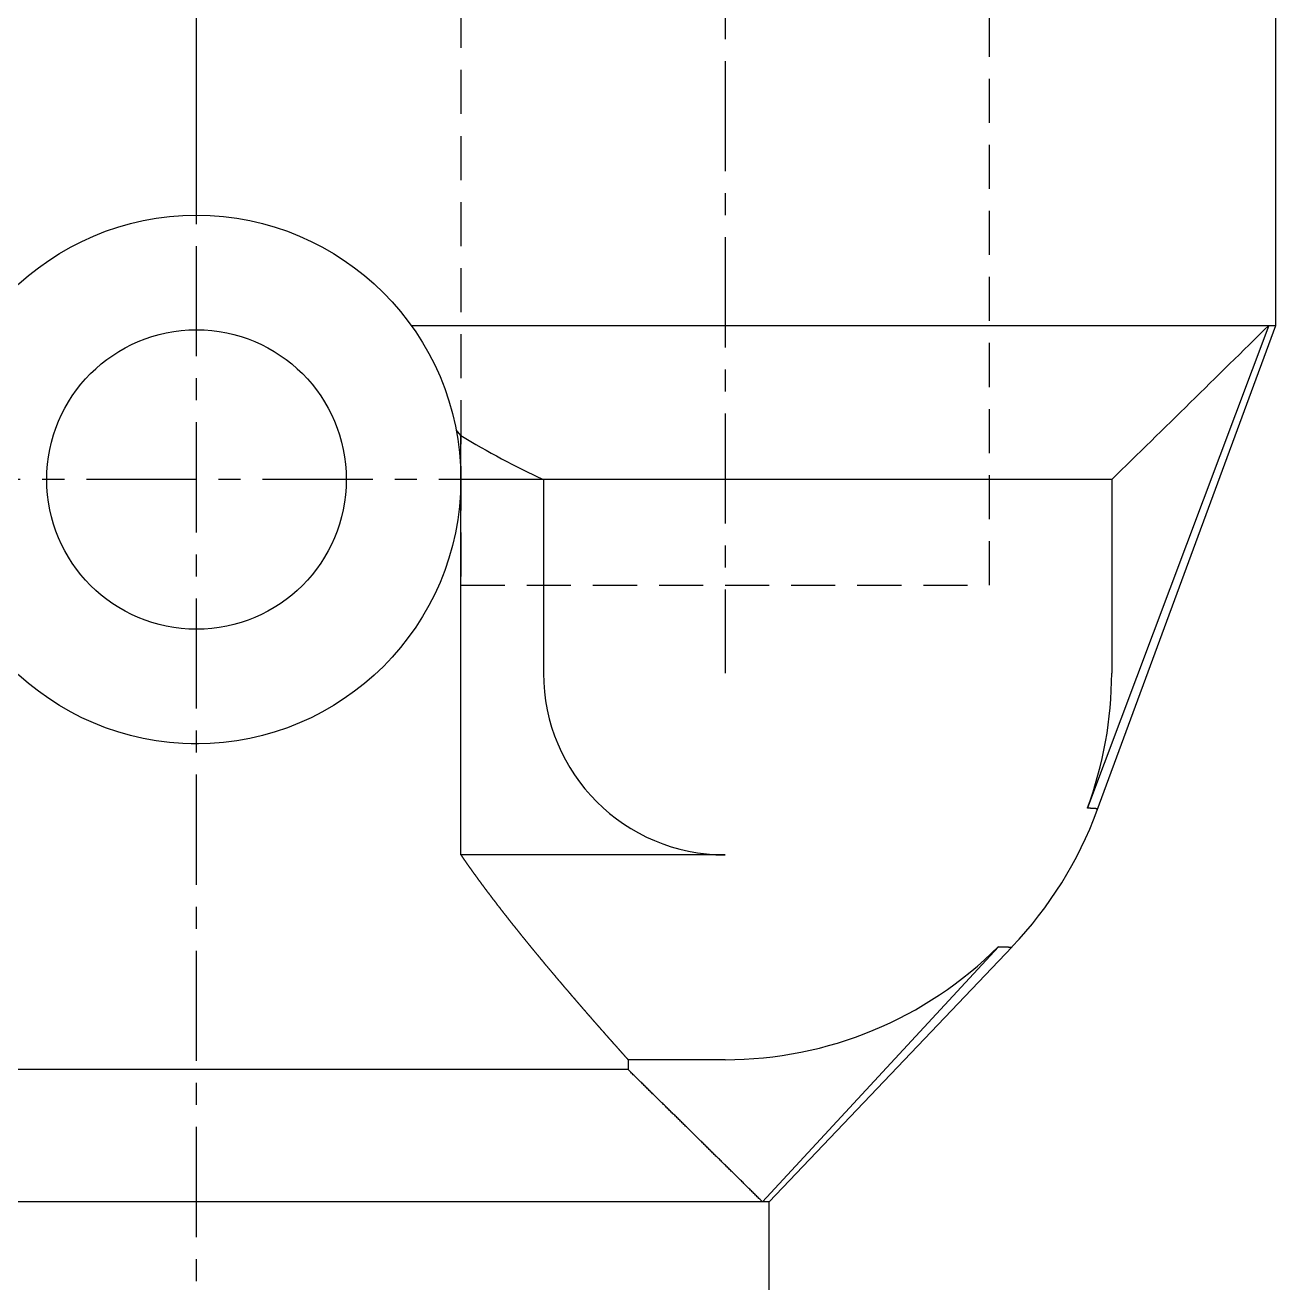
# Model space of a CAD drawing. Extents: x 15.3 to 102.8, y -16.9 to 75.1.
# Drawn here: x 34.74 to 48.94, y 23.75 to 38.03 of the extents above; entities that cross this region are included whole.
import ezdxf

# ---------------------------------------------------------------- set-up
doc = ezdxf.new("R2010")
doc.units = 0
doc.linetypes.add('CENTER', pattern=[2, 1.25, -0.25, 0.25, -0.25])
doc.linetypes.add('DASHED', pattern=[0.75, 0.5, -0.25])
doc.layers.get('0').update_dxf_attribs({"linetype": 'CONTINUOUS'})
doc.layers.add('CENTER', color=1, linetype='CENTER')

msp = doc.modelspace()

# ---------------------------------------------------------------- linework, layer by layer
at = {"color": 3, "linetype": 'DASHED'}
for p, q in [((39.685, 48.774), (39.685, 31.674)), ((45.685, 31.674), (45.685, 48.774)), ((39.685, 32.874), (39.685, 32.826)), ((39.685, 31.674), (45.685, 31.674))]:
    msp.add_line(p, q, dxfattribs=at)
at = {"color": 7, "linetype": 'CONTINUOUS'}
for p, q in [((36.685, 35.874), (36.685, 43.874)), ((48.935, 34.624), (48.935, 40.874)), ((39.122, 34.624), (48.935, 34.624)), ((48.855, 34.624), (46.797, 29.145)), ((46.908, 29.119), (48.935, 34.624)), ((39.685, 33.374), (39.632, 33.438)), ((39.685, 28.612), (39.685, 33.374)), ((47.073, 32.874), (40.624, 32.874)), ((40.624, 32.874), (40.624, 30.674)), ((47.073, 32.874), (47.073, 30.674)), ((42.685, 28.612), (39.685, 28.612)), ((45.787, 27.57), (43.108, 24.674)), ((43.185, 24.674), (45.944, 27.57)), ((41.584, 26.286), (41.584, 26.174)), ((42.685, 26.286), (41.584, 26.286)), ((41.584, 26.174), (31.786, 26.174)), ((43.185, 24.674), (30.185, 24.674)), ((43.185, 22.274), (43.185, 24.674))]:
    msp.add_line(p, q, dxfattribs=at)
at = {"color": 3}
msp.add_polyline3d([(36.708, 29.874, 0), (36.708, 29.874, 0), (36.707, 29.874, 0), (36.707, 29.874, 0), (36.706, 29.874, 0), (36.706, 29.874, 0), (36.705, 29.874, 0), (36.705, 29.874, 0), (36.704, 29.874, 0), (36.703, 29.874, 0), (36.703, 29.874, 0), (36.703, 29.874, 0), (36.702, 29.874, 0), (36.701, 29.874, 0), (36.701, 29.874, 0), (36.7, 29.874, 0), (36.7, 29.874, 0), (36.699, 29.874, 0), (36.699, 29.874, 0), (36.698, 29.874, 0), (36.698, 29.874, 0), (36.697, 29.874, 0), (36.697, 29.874, 0), (36.696, 29.874, 0), (36.696, 29.874, 0), (36.695, 29.874, 0), (36.694, 29.874, 0), (36.694, 29.874, 0), (36.693, 29.874, 0), (36.693, 29.874, 0), (36.692, 29.874, 0), (36.692, 29.874, 0), (36.691, 29.874, 0), (36.691, 29.874, 0), (36.69, 29.874, 0), (36.69, 29.874, 0), (36.689, 29.874, 0), (36.689, 29.874, 0), (36.688, 29.874, 0), (36.688, 29.874, 0), (36.687, 29.874, 0), (36.687, 29.874, 0), (36.686, 29.874, 0), (36.685, 29.874, 0), (36.685, 29.874, 0), (36.684, 29.874, 0), (36.684, 29.874, 0), (36.683, 29.874, 0), (36.683, 29.874, 0), (36.682, 29.874, 0), (36.682, 29.874, 0), (36.681, 29.874, 0), (36.681, 29.874, 0), (36.68, 29.874, 0), (36.68, 29.874, 0), (36.679, 29.874, 0), (36.679, 29.874, 0), (36.678, 29.874, 0), (36.678, 29.874, 0), (36.677, 29.874, 0), (36.676, 29.874, 0), (36.676, 29.874, 0), (36.675, 29.874, 0), (36.675, 29.874, 0), (36.674, 29.874, 0), (36.674, 29.874, 0), (36.673, 29.874, 0), (36.673, 29.874, 0), (36.672, 29.874, 0), (36.672, 29.874, 0), (36.671, 29.874, 0), (36.671, 29.874, 0), (36.67, 29.874, 0), (36.669, 29.874, 0), (36.669, 29.874, 0), (36.669, 29.874, 0), (36.668, 29.874, 0), (36.667, 29.874, 0), (36.667, 29.874, 0), (36.666, 29.874, 0), (36.666, 29.874, 0), (36.665, 29.874, 0), (36.665, 29.874, 0), (36.664, 29.874, 0), (36.664, 29.874, 0), (36.663, 29.874, 0), (36.663, 29.874, 0), (36.662, 29.874, 0), (36.662, 29.874, 0), (36.661, 29.874, 0), (36.66, 29.874, 0), (36.66, 29.874, 0), (36.659, 29.874, 0), (36.659, 29.874, 0), (36.658, 29.874, 0), (36.658, 29.874, 0), (36.657, 29.874, 0), (36.657, 29.874, 0), (36.656, 29.874, 0), (36.656, 29.874, 0), (36.655, 29.874, 0), (36.655, 29.874, 0), (36.654, 29.874, 0), (36.654, 29.874, 0), (36.653, 29.874, 0), (36.653, 29.874, 0), (36.652, 29.874, 0), (36.651, 29.874, 0), (36.651, 29.874, 0), (36.65, 29.874, 0), (36.65, 29.874, 0), (36.649, 29.874, 0), (36.649, 29.874, 0), (36.648, 29.874, 0), (36.648, 29.874, 0), (36.647, 29.874, 0), (36.647, 29.874, 0), (36.646, 29.874, 0), (36.646, 29.874, 0), (36.645, 29.874, 0), (36.645, 29.874, 0), (36.644, 29.874, 0), (36.644, 29.874, 0), (36.643, 29.874, 0), (36.642, 29.874, 0), (36.642, 29.874, 0), (36.641, 29.874, 0), (36.641, 29.874, 0), (36.64, 29.874, 0), (36.64, 29.874, 0), (36.639, 29.874, 0), (36.639, 29.874, 0), (36.638, 29.874, 0), (36.638, 29.874, 0), (36.637, 29.874, 0), (36.637, 29.874, 0), (36.636, 29.874, 0), (36.636, 29.874, 0), (36.635, 29.874, 0), (36.635, 29.874, 0), (36.634, 29.874, 0), (36.633, 29.874, 0), (36.633, 29.874, 0), (36.632, 29.874, 0), (36.632, 29.874, 0), (36.631, 29.874, 0), (36.631, 29.874, 0), (36.63, 29.874, 0), (36.63, 29.874, 0), (36.629, 29.874, 0), (36.629, 29.874, 0), (36.628, 29.874, 0), (36.628, 29.874, 0), (36.627, 29.874, 0), (36.627, 29.874, 0), (36.626, 29.874, 0), (36.626, 29.874, 0), (36.625, 29.874, 0), (36.624, 29.874, 0), (36.624, 29.875, 0)], dxfattribs=at)
at = {"color": 7}
for points in [[(46.908, 29.119, 0), (46.908, 29.119, 0), (46.908, 29.119, 0), (46.908, 29.12, 0), (46.908, 29.12, 0), (46.908, 29.12, 0), (46.908, 29.121, 0), (46.908, 29.121, 0), (46.909, 29.121, 0), (46.909, 29.122, 0), (46.909, 29.122, 0), (46.909, 29.122, 0), (46.909, 29.123, 0), (46.909, 29.123, 0), (46.909, 29.123, 0), (46.909, 29.124, 0), (46.909, 29.124, 0), (46.909, 29.124, 0), (46.909, 29.125, 0), (46.909, 29.125, 0), (46.909, 29.125, 0), (46.909, 29.125, 0), (46.909, 29.126, 0), (46.908, 29.126, 0), (46.908, 29.127, 0), (46.908, 29.127, 0), (46.908, 29.127, 0), (46.908, 29.127, 0), (46.908, 29.128, 0), (46.908, 29.128, 0), (46.908, 29.128, 0), (46.908, 29.129, 0), (46.908, 29.129, 0), (46.907, 29.129, 0), (46.907, 29.13, 0), (46.907, 29.13, 0), (46.907, 29.13, 0), (46.907, 29.13, 0), (46.907, 29.131, 0), (46.906, 29.131, 0), (46.906, 29.131, 0), (46.906, 29.131, 0), (46.906, 29.131, 0), (46.905, 29.132, 0), (46.905, 29.132, 0), (46.905, 29.132, 0), (46.905, 29.132, 0), (46.904, 29.133, 0), (46.904, 29.133, 0), (46.904, 29.133, 0), (46.904, 29.133, 0), (46.903, 29.133, 0), (46.903, 29.133, 0), (46.903, 29.134, 0), (46.902, 29.134, 0), (46.902, 29.134, 0), (46.902, 29.134, 0), (46.901, 29.134, 0), (46.901, 29.134, 0), (46.901, 29.134, 0), (46.901, 29.135, 0), (46.9, 29.135, 0), (46.9, 29.135, 0), (46.9, 29.135, 0), (46.9, 29.135, 0), (46.899, 29.135, 0), (46.899, 29.135, 0), (46.899, 29.136, 0), (46.898, 29.136, 0), (46.898, 29.136, 0), (46.898, 29.136, 0), (46.897, 29.136, 0), (46.897, 29.136, 0), (46.897, 29.136, 0), (46.897, 29.136, 0), (46.896, 29.136, 0), (46.896, 29.136, 0), (46.895, 29.137, 0), (46.895, 29.137, 0), (46.895, 29.137, 0), (46.895, 29.137, 0), (46.894, 29.137, 0), (46.894, 29.137, 0), (46.894, 29.137, 0), (46.893, 29.137, 0), (46.893, 29.137, 0), (46.893, 29.137, 0), (46.892, 29.137, 0), (46.892, 29.137, 0), (46.892, 29.137, 0), (46.892, 29.137, 0), (46.891, 29.138, 0), (46.891, 29.138, 0), (46.891, 29.138, 0), (46.89, 29.138, 0), (46.89, 29.138, 0), (46.89, 29.138, 0), (46.889, 29.138, 0), (46.889, 29.138, 0), (46.889, 29.138, 0), (46.888, 29.138, 0), (46.888, 29.138, 0), (46.888, 29.138, 0), (46.887, 29.138, 0), (46.887, 29.138, 0), (46.887, 29.138, 0), (46.886, 29.138, 0), (46.886, 29.139, 0), (46.886, 29.139, 0), (46.885, 29.139, 0), (46.885, 29.139, 0), (46.885, 29.139, 0), (46.885, 29.139, 0), (46.884, 29.139, 0), (46.884, 29.139, 0), (46.883, 29.139, 0), (46.883, 29.139, 0), (46.883, 29.139, 0), (46.883, 29.139, 0), (46.882, 29.139, 0), (46.882, 29.139, 0), (46.882, 29.139, 0), (46.881, 29.139, 0), (46.881, 29.139, 0), (46.881, 29.139, 0), (46.88, 29.139, 0), (46.88, 29.139, 0), (46.88, 29.139, 0), (46.879, 29.139, 0), (46.879, 29.139, 0), (46.879, 29.139, 0), (46.878, 29.139, 0), (46.878, 29.139, 0), (46.878, 29.139, 0), (46.877, 29.139, 0), (46.877, 29.139, 0), (46.877, 29.139, 0), (46.877, 29.14, 0), (46.876, 29.14, 0), (46.876, 29.14, 0), (46.876, 29.14, 0), (46.875, 29.14, 0), (46.875, 29.14, 0), (46.874, 29.14, 0), (46.874, 29.14, 0), (46.874, 29.14, 0), (46.874, 29.14, 0), (46.873, 29.14, 0), (46.873, 29.14, 0), (46.873, 29.14, 0), (46.872, 29.14, 0), (46.872, 29.14, 0), (46.872, 29.14, 0), (46.871, 29.14, 0), (46.871, 29.14, 0), (46.871, 29.14, 0), (46.87, 29.14, 0), (46.87, 29.14, 0), (46.87, 29.14, 0), (46.869, 29.14, 0), (46.869, 29.14, 0), (46.869, 29.14, 0), (46.868, 29.14, 0), (46.868, 29.14, 0), (46.868, 29.14, 0), (46.867, 29.14, 0), (46.867, 29.14, 0), (46.867, 29.14, 0), (46.867, 29.14, 0), (46.866, 29.14, 0), (46.866, 29.14, 0), (46.865, 29.14, 0), (46.865, 29.14, 0), (46.865, 29.14, 0), (46.864, 29.14, 0), (46.864, 29.14, 0), (46.864, 29.14, 0), (46.864, 29.14, 0), (46.863, 29.14, 0), (46.863, 29.14, 0), (46.863, 29.14, 0), (46.862, 29.14, 0), (46.862, 29.14, 0), (46.862, 29.14, 0), (46.861, 29.14, 0), (46.861, 29.14, 0), (46.861, 29.14, 0), (46.86, 29.14, 0), (46.86, 29.14, 0), (46.86, 29.14, 0), (46.859, 29.14, 0), (46.859, 29.14, 0), (46.859, 29.14, 0), (46.858, 29.14, 0), (46.858, 29.14, 0), (46.858, 29.14, 0), (46.858, 29.14, 0), (46.857, 29.14, 0), (46.857, 29.14, 0), (46.856, 29.14, 0), (46.856, 29.14, 0), (46.856, 29.14, 0), (46.855, 29.14, 0), (46.855, 29.14, 0), (46.855, 29.14, 0), (46.855, 29.14, 0), (46.854, 29.14, 0), (46.854, 29.14, 0), (46.854, 29.14, 0), (46.853, 29.14, 0), (46.853, 29.14, 0), (46.853, 29.14, 0), (46.852, 29.14, 0), (46.852, 29.14, 0), (46.852, 29.14, 0), (46.851, 29.14, 0), (46.851, 29.14, 0), (46.851, 29.14, 0), (46.85, 29.14, 0), (46.85, 29.14, 0), (46.85, 29.14, 0), (46.849, 29.14, 0), (46.849, 29.14, 0), (46.849, 29.14, 0), (46.848, 29.14, 0), (46.848, 29.14, 0), (46.848, 29.14, 0), (46.847, 29.14, 0), (46.847, 29.14, 0), (46.847, 29.14, 0), (46.846, 29.14, 0), (46.846, 29.14, 0), (46.846, 29.14, 0), (46.846, 29.14, 0), (46.845, 29.14, 0), (46.845, 29.14, 0), (46.845, 29.14, 0), (46.844, 29.14, 0), (46.844, 29.14, 0), (46.844, 29.14, 0), (46.843, 29.14, 0), (46.843, 29.14, 0), (46.843, 29.14, 0), (46.842, 29.14, 0), (46.842, 29.14, 0), (46.842, 29.14, 0), (46.841, 29.14, 0), (46.841, 29.14, 0), (46.841, 29.14, 0), (46.84, 29.14, 0), (46.84, 29.14, 0), (46.84, 29.14, 0), (46.839, 29.14, 0), (46.839, 29.14, 0), (46.839, 29.14, 0), (46.838, 29.14, 0), (46.838, 29.14, 0), (46.838, 29.14, 0), (46.837, 29.14, 0), (46.837, 29.14, 0), (46.837, 29.14, 0), (46.837, 29.14, 0), (46.836, 29.14, 0), (46.836, 29.14, 0), (46.836, 29.14, 0), (46.835, 29.14, 0), (46.835, 29.14, 0), (46.835, 29.14, 0), (46.834, 29.14, 0), (46.834, 29.14, 0), (46.834, 29.14, 0), (46.833, 29.14, 0), (46.833, 29.14, 0), (46.833, 29.14, 0), (46.832, 29.14, 0), (46.832, 29.14, 0), (46.832, 29.14, 0), (46.831, 29.14, 0), (46.831, 29.14, 0), (46.831, 29.14, 0), (46.83, 29.14, 0), (46.83, 29.14, 0), (46.83, 29.141, 0), (46.829, 29.141, 0), (46.829, 29.141, 0), (46.829, 29.141, 0), (46.828, 29.141, 0), (46.828, 29.141, 0), (46.828, 29.141, 0), (46.828, 29.141, 0), (46.827, 29.141, 0), (46.827, 29.141, 0), (46.827, 29.141, 0), (46.826, 29.141, 0), (46.826, 29.141, 0), (46.826, 29.141, 0), (46.825, 29.141, 0), (46.825, 29.141, 0), (46.825, 29.141, 0), (46.824, 29.141, 0), (46.824, 29.141, 0), (46.824, 29.141, 0), (46.823, 29.141, 0), (46.823, 29.141, 0), (46.823, 29.141, 0), (46.822, 29.141, 0), (46.822, 29.141, 0), (46.822, 29.141, 0), (46.821, 29.141, 0), (46.821, 29.141, 0), (46.821, 29.141, 0), (46.82, 29.141, 0), (46.82, 29.141, 0), (46.82, 29.141, 0), (46.819, 29.141, 0), (46.819, 29.141, 0), (46.819, 29.141, 0), (46.819, 29.141, 0), (46.818, 29.141, 0), (46.818, 29.141, 0), (46.818, 29.141, 0), (46.817, 29.141, 0), (46.817, 29.141, 0), (46.817, 29.141, 0), (46.816, 29.142, 0), (46.816, 29.142, 0), (46.816, 29.142, 0), (46.815, 29.142, 0), (46.815, 29.142, 0), (46.815, 29.142, 0), (46.814, 29.142, 0), (46.814, 29.142, 0), (46.814, 29.142, 0), (46.813, 29.142, 0), (46.813, 29.142, 0), (46.813, 29.142, 0), (46.812, 29.142, 0), (46.812, 29.142, 0), (46.812, 29.142, 0), (46.811, 29.142, 0), (46.811, 29.142, 0), (46.811, 29.142, 0), (46.81, 29.142, 0), (46.81, 29.142, 0), (46.81, 29.142, 0), (46.809, 29.142, 0), (46.809, 29.142, 0), (46.809, 29.142, 0), (46.809, 29.142, 0), (46.808, 29.142, 0), (46.808, 29.143, 0), (46.808, 29.143, 0), (46.807, 29.143, 0), (46.807, 29.143, 0), (46.807, 29.143, 0), (46.806, 29.143, 0), (46.806, 29.143, 0), (46.806, 29.143, 0), (46.805, 29.143, 0), (46.805, 29.143, 0), (46.805, 29.143, 0), (46.804, 29.143, 0), (46.804, 29.143, 0), (46.804, 29.143, 0), (46.803, 29.143, 0), (46.803, 29.143, 0), (46.803, 29.143, 0), (46.803, 29.144, 0), (46.802, 29.144, 0), (46.802, 29.144, 0), (46.802, 29.144, 0), (46.801, 29.144, 0), (46.801, 29.144, 0), (46.801, 29.144, 0), (46.8, 29.144, 0), (46.8, 29.144, 0), (46.8, 29.144, 0), (46.799, 29.144, 0), (46.799, 29.144, 0), (46.799, 29.144, 0), (46.798, 29.144, 0), (46.798, 29.145, 0), (46.798, 29.145, 0), (46.797, 29.145, 0)], [(39.685, 28.612, 0), (39.687, 28.61, 0), (39.689, 28.607, 0), (39.691, 28.604, 0), (39.693, 28.601, 0), (39.695, 28.599, 0), (39.697, 28.596, 0), (39.699, 28.593, 0), (39.7, 28.59, 0), (39.702, 28.587, 0), (39.704, 28.585, 0), (39.706, 28.582, 0), (39.708, 28.579, 0), (39.71, 28.576, 0), (39.712, 28.574, 0), (39.714, 28.571, 0), (39.716, 28.568, 0), (39.718, 28.565, 0), (39.719, 28.563, 0), (39.721, 28.56, 0), (39.723, 28.557, 0), (39.725, 28.554, 0), (39.727, 28.552, 0), (39.729, 28.549, 0), (39.731, 28.546, 0), (39.733, 28.543, 0), (39.735, 28.541, 0), (39.737, 28.538, 0), (39.739, 28.535, 0), (39.741, 28.532, 0), (39.743, 28.529, 0), (39.745, 28.527, 0), (39.746, 28.524, 0), (39.748, 28.521, 0), (39.75, 28.519, 0), (39.752, 28.516, 0), (39.754, 28.513, 0), (39.756, 28.51, 0), (39.758, 28.508, 0), (39.76, 28.505, 0), (39.762, 28.502, 0), (39.764, 28.499, 0), (39.766, 28.497, 0), (39.768, 28.494, 0), (39.77, 28.491, 0), (39.772, 28.488, 0), (39.773, 28.486, 0), (39.776, 28.483, 0), (39.777, 28.48, 0), (39.779, 28.477, 0), (39.781, 28.475, 0), (39.783, 28.472, 0), (39.785, 28.469, 0), (39.787, 28.466, 0), (39.789, 28.464, 0), (39.791, 28.461, 0), (39.793, 28.458, 0), (39.795, 28.456, 0), (39.797, 28.453, 0), (39.799, 28.45, 0), (39.801, 28.447, 0), (39.803, 28.445, 0), (39.805, 28.442, 0), (39.807, 28.439, 0), (39.809, 28.436, 0), (39.81, 28.434, 0), (39.812, 28.431, 0), (39.814, 28.428, 0), (39.816, 28.425, 0), (39.818, 28.423, 0), (39.82, 28.42, 0), (39.822, 28.417, 0), (39.824, 28.415, 0), (39.826, 28.412, 0), (39.828, 28.409, 0), (39.83, 28.406, 0), (39.832, 28.404, 0), (39.834, 28.401, 0), (39.836, 28.398, 0), (39.838, 28.395, 0), (39.84, 28.393, 0), (39.842, 28.39, 0), (39.844, 28.387, 0), (39.846, 28.385, 0), (39.848, 28.382, 0), (39.85, 28.379, 0), (39.852, 28.377, 0), (39.854, 28.374, 0), (39.856, 28.371, 0), (39.858, 28.368, 0), (39.86, 28.366, 0), (39.862, 28.363, 0), (39.864, 28.36, 0), (39.866, 28.358, 0), (39.867, 28.355, 0), (39.87, 28.352, 0), (39.871, 28.349, 0), (39.873, 28.347, 0), (39.876, 28.344, 0), (39.877, 28.341, 0), (39.879, 28.338, 0), (39.881, 28.336, 0), (39.883, 28.333, 0), (39.885, 28.33, 0), (39.887, 28.328, 0), (39.889, 28.325, 0), (39.891, 28.322, 0), (39.893, 28.32, 0), (39.895, 28.317, 0), (39.897, 28.314, 0), (39.899, 28.311, 0), (39.901, 28.309, 0), (39.903, 28.306, 0), (39.905, 28.303, 0), (39.907, 28.301, 0), (39.909, 28.298, 0), (39.911, 28.295, 0), (39.913, 28.293, 0), (39.915, 28.29, 0), (39.917, 28.287, 0), (39.919, 28.284, 0), (39.921, 28.282, 0), (39.923, 28.279, 0), (39.925, 28.276, 0), (39.927, 28.274, 0), (39.929, 28.271, 0), (39.931, 28.268, 0), (39.933, 28.265, 0), (39.935, 28.263, 0), (39.937, 28.26, 0), (39.939, 28.257, 0), (39.941, 28.255, 0), (39.943, 28.252, 0), (39.945, 28.249, 0), (39.947, 28.247, 0), (39.949, 28.244, 0), (39.951, 28.241, 0), (39.953, 28.239, 0), (39.955, 28.236, 0), (39.957, 28.233, 0), (39.959, 28.23, 0), (39.961, 28.228, 0), (39.963, 28.225, 0), (39.965, 28.222, 0), (39.967, 28.22, 0), (39.969, 28.217, 0), (39.971, 28.214, 0), (39.973, 28.212, 0), (39.975, 28.209, 0), (39.977, 28.206, 0), (39.979, 28.204, 0), (39.981, 28.201, 0), (39.983, 28.198, 0), (39.985, 28.196, 0), (39.987, 28.193, 0), (39.989, 28.19, 0), (39.991, 28.188, 0), (39.993, 28.185, 0), (39.995, 28.182, 0), (39.998, 28.18, 0), (39.999, 28.177, 0), (40.002, 28.174, 0), (40.004, 28.171, 0), (40.006, 28.169, 0), (40.008, 28.166, 0), (40.01, 28.163, 0), (40.012, 28.161, 0), (40.014, 28.158, 0), (40.016, 28.155, 0), (40.018, 28.153, 0), (40.02, 28.15, 0), (40.022, 28.147, 0), (40.024, 28.145, 0), (40.026, 28.142, 0), (40.028, 28.139, 0), (40.03, 28.137, 0), (40.032, 28.134, 0), (40.034, 28.131, 0), (40.036, 28.129, 0), (40.038, 28.126, 0), (40.04, 28.123, 0), (40.042, 28.121, 0), (40.044, 28.118, 0), (40.046, 28.115, 0), (40.048, 28.113, 0), (40.05, 28.11, 0), (40.052, 28.107, 0), (40.054, 28.105, 0), (40.056, 28.102, 0), (40.058, 28.099, 0), (40.06, 28.097, 0), (40.062, 28.094, 0), (40.065, 28.091, 0), (40.066, 28.089, 0), (40.069, 28.086, 0), (40.071, 28.083, 0), (40.073, 28.081, 0), (40.075, 28.078, 0), (40.077, 28.075, 0), (40.079, 28.073, 0), (40.081, 28.07, 0), (40.083, 28.067, 0), (40.085, 28.065, 0), (40.087, 28.062, 0), (40.089, 28.059, 0), (40.091, 28.057, 0), (40.093, 28.054, 0), (40.095, 28.051, 0), (40.097, 28.049, 0), (40.099, 28.046, 0), (40.101, 28.043, 0), (40.103, 28.041, 0), (40.105, 28.038, 0), (40.107, 28.035, 0), (40.109, 28.033, 0), (40.111, 28.03, 0), (40.114, 28.027, 0), (40.116, 28.025, 0), (40.118, 28.022, 0), (40.12, 28.019, 0), (40.122, 28.017, 0), (40.124, 28.014, 0), (40.126, 28.011, 0), (40.128, 28.009, 0), (40.13, 28.006, 0), (40.132, 28.003, 0), (40.134, 28.001, 0), (40.136, 27.998, 0), (40.138, 27.995, 0), (40.14, 27.993, 0), (40.142, 27.99, 0), (40.144, 27.988, 0), (40.146, 27.985, 0), (40.148, 27.982, 0), (40.151, 27.98, 0), (40.153, 27.977, 0), (40.155, 27.974, 0), (40.157, 27.972, 0), (40.159, 27.969, 0), (40.161, 27.966, 0), (40.163, 27.964, 0), (40.165, 27.961, 0), (40.167, 27.958, 0), (40.169, 27.956, 0), (40.171, 27.953, 0), (40.173, 27.95, 0), (40.175, 27.948, 0), (40.177, 27.945, 0), (40.179, 27.942, 0), (40.181, 27.94, 0), (40.184, 27.937, 0), (40.186, 27.935, 0), (40.188, 27.932, 0), (40.19, 27.929, 0), (40.192, 27.927, 0), (40.194, 27.924, 0), (40.196, 27.921, 0), (40.198, 27.919, 0), (40.2, 27.916, 0), (40.202, 27.913, 0), (40.204, 27.911, 0), (40.206, 27.908, 0), (40.208, 27.905, 0), (40.211, 27.903, 0), (40.213, 27.9, 0), (40.215, 27.898, 0), (40.217, 27.895, 0), (40.219, 27.892, 0), (40.221, 27.89, 0), (40.223, 27.887, 0), (40.225, 27.884, 0), (40.227, 27.882, 0), (40.229, 27.879, 0), (40.231, 27.877, 0), (40.233, 27.874, 0), (40.235, 27.871, 0), (40.237, 27.869, 0), (40.24, 27.866, 0), (40.242, 27.863, 0), (40.244, 27.861, 0), (40.246, 27.858, 0), (40.248, 27.855, 0), (40.25, 27.853, 0), (40.252, 27.85, 0), (40.254, 27.848, 0), (40.256, 27.845, 0), (40.258, 27.842, 0), (40.26, 27.84, 0), (40.263, 27.837, 0), (40.265, 27.834, 0), (40.267, 27.832, 0), (40.269, 27.829, 0), (40.271, 27.826, 0), (40.273, 27.824, 0), (40.275, 27.821, 0), (40.277, 27.819, 0), (40.279, 27.816, 0), (40.281, 27.813, 0), (40.283, 27.811, 0), (40.285, 27.808, 0), (40.288, 27.805, 0), (40.29, 27.803, 0), (40.292, 27.8, 0), (40.294, 27.798, 0), (40.296, 27.795, 0), (40.298, 27.792, 0), (40.3, 27.79, 0), (40.302, 27.787, 0), (40.304, 27.784, 0), (40.306, 27.782, 0), (40.309, 27.779, 0), (40.311, 27.777, 0), (40.313, 27.774, 0), (40.315, 27.771, 0), (40.317, 27.769, 0), (40.319, 27.766, 0), (40.321, 27.764, 0), (40.323, 27.761, 0), (40.325, 27.758, 0), (40.327, 27.756, 0), (40.33, 27.753, 0), (40.332, 27.75, 0), (40.334, 27.748, 0), (40.336, 27.745, 0), (40.338, 27.742, 0), (40.34, 27.74, 0), (40.342, 27.737, 0), (40.344, 27.735, 0), (40.346, 27.732, 0), (40.348, 27.729, 0), (40.35, 27.727, 0), (40.353, 27.724, 0), (40.355, 27.722, 0), (40.357, 27.719, 0), (40.359, 27.716, 0), (40.361, 27.714, 0), (40.363, 27.711, 0), (40.365, 27.709, 0), (40.367, 27.706, 0), (40.369, 27.703, 0), (40.371, 27.701, 0), (40.374, 27.698, 0), (40.376, 27.695, 0), (40.378, 27.693, 0), (40.38, 27.69, 0), (40.382, 27.688, 0), (40.384, 27.685, 0), (40.386, 27.682, 0), (40.388, 27.68, 0), (40.391, 27.677, 0), (40.393, 27.675, 0), (40.395, 27.672, 0), (40.397, 27.669, 0), (40.399, 27.667, 0), (40.401, 27.664, 0), (40.403, 27.662, 0), (40.405, 27.659, 0), (40.407, 27.656, 0), (40.41, 27.654, 0), (40.412, 27.651, 0), (40.414, 27.648, 0), (40.416, 27.646, 0), (40.418, 27.643, 0), (40.42, 27.641, 0), (40.422, 27.638, 0), (40.424, 27.635, 0), (40.426, 27.633, 0), (40.429, 27.63, 0), (40.431, 27.628, 0), (40.433, 27.625, 0), (40.435, 27.622, 0), (40.437, 27.62, 0), (40.439, 27.617, 0), (40.441, 27.615, 0), (40.443, 27.612, 0), (40.446, 27.609, 0), (40.448, 27.607, 0), (40.45, 27.604, 0), (40.452, 27.602, 0), (40.454, 27.599, 0), (40.456, 27.596, 0), (40.458, 27.594, 0), (40.46, 27.591, 0), (40.462, 27.589, 0), (40.465, 27.586, 0), (40.467, 27.583, 0), (40.469, 27.581, 0), (40.471, 27.578, 0), (40.473, 27.576, 0), (40.475, 27.573, 0), (40.477, 27.57, 0), (40.48, 27.568, 0), (40.482, 27.565, 0), (40.484, 27.563, 0), (40.486, 27.56, 0), (40.488, 27.557, 0), (40.49, 27.555, 0), (40.492, 27.552, 0), (40.494, 27.55, 0), (40.496, 27.547, 0), (40.499, 27.544, 0), (40.501, 27.542, 0), (40.503, 27.539, 0), (40.505, 27.537, 0), (40.507, 27.534, 0), (40.509, 27.532, 0), (40.511, 27.529, 0), (40.514, 27.526, 0), (40.516, 27.524, 0), (40.518, 27.521, 0), (40.52, 27.518, 0), (40.522, 27.516, 0), (40.524, 27.513, 0), (40.526, 27.511, 0), (40.529, 27.508, 0), (40.531, 27.506, 0), (40.533, 27.503, 0), (40.535, 27.5, 0), (40.537, 27.498, 0), (40.539, 27.495, 0), (40.541, 27.493, 0), (40.544, 27.49, 0), (40.546, 27.487, 0), (40.548, 27.485, 0), (40.55, 27.482, 0), (40.552, 27.48, 0), (40.554, 27.477, 0), (40.556, 27.474, 0), (40.558, 27.472, 0), (40.561, 27.469, 0), (40.563, 27.467, 0), (40.565, 27.464, 0), (40.567, 27.462, 0), (40.569, 27.459, 0), (40.571, 27.456, 0), (40.573, 27.454, 0), (40.576, 27.451, 0), (40.578, 27.449, 0), (40.58, 27.446, 0), (40.582, 27.443, 0), (40.584, 27.441, 0), (40.586, 27.438, 0), (40.588, 27.436, 0), (40.591, 27.433, 0), (40.593, 27.43, 0), (40.595, 27.428, 0), (40.597, 27.425, 0), (40.599, 27.423, 0), (40.601, 27.42, 0), (40.603, 27.418, 0), (40.606, 27.415, 0), (40.608, 27.412, 0), (40.61, 27.41, 0), (40.612, 27.407, 0), (40.614, 27.405, 0), (40.616, 27.402, 0), (40.618, 27.399, 0), (40.621, 27.397, 0), (40.623, 27.394, 0), (40.625, 27.392, 0), (40.627, 27.389, 0), (40.629, 27.387, 0), (40.631, 27.384, 0), (40.633, 27.381, 0), (40.636, 27.379, 0), (40.638, 27.376, 0), (40.64, 27.374, 0), (40.642, 27.371, 0), (40.644, 27.369, 0), (40.646, 27.366, 0), (40.648, 27.363, 0), (40.651, 27.361, 0), (40.653, 27.358, 0), (40.655, 27.356, 0), (40.657, 27.353, 0), (40.659, 27.351, 0), (40.661, 27.348, 0), (40.664, 27.345, 0), (40.666, 27.343, 0), (40.668, 27.34, 0), (40.67, 27.338, 0), (40.672, 27.335, 0), (40.674, 27.332, 0), (40.676, 27.33, 0), (40.679, 27.327, 0), (40.681, 27.325, 0), (40.683, 27.322, 0), (40.685, 27.32, 0), (40.687, 27.317, 0), (40.69, 27.314, 0), (40.692, 27.312, 0), (40.694, 27.309, 0), (40.696, 27.307, 0), (40.698, 27.304, 0), (40.7, 27.302, 0), (40.702, 27.299, 0), (40.705, 27.297, 0), (40.707, 27.294, 0), (40.709, 27.291, 0), (40.711, 27.289, 0), (40.713, 27.286, 0), (40.715, 27.284, 0), (40.718, 27.281, 0), (40.72, 27.279, 0), (40.722, 27.276, 0), (40.724, 27.273, 0), (40.726, 27.271, 0), (40.728, 27.268, 0), (40.73, 27.266, 0), (40.733, 27.263, 0), (40.735, 27.261, 0), (40.737, 27.258, 0), (40.739, 27.255, 0), (40.741, 27.253, 0), (40.743, 27.25, 0), (40.746, 27.248, 0), (40.748, 27.245, 0), (40.75, 27.243, 0), (40.752, 27.24, 0), (40.754, 27.238, 0), (40.757, 27.235, 0), (40.759, 27.232, 0), (40.761, 27.23, 0), (40.763, 27.227, 0), (40.765, 27.225, 0), (40.767, 27.222, 0), (40.77, 27.22, 0), (40.772, 27.217, 0), (40.774, 27.214, 0), (40.776, 27.212, 0), (40.778, 27.209, 0), (40.78, 27.207, 0), (40.782, 27.204, 0), (40.785, 27.202, 0), (40.787, 27.199, 0), (40.789, 27.197, 0), (40.791, 27.194, 0), (40.793, 27.191, 0), (40.795, 27.189, 0), (40.798, 27.186, 0), (40.8, 27.184, 0), (40.802, 27.181, 0), (40.804, 27.178, 0), (40.806, 27.176, 0), (40.809, 27.173, 0), (40.811, 27.171, 0), (40.813, 27.168, 0), (40.815, 27.166, 0), (40.817, 27.163, 0), (40.819, 27.161, 0), (40.822, 27.158, 0), (40.824, 27.155, 0), (40.826, 27.153, 0), (40.828, 27.15, 0), (40.83, 27.148, 0), (40.833, 27.145, 0), (40.835, 27.143, 0), (40.837, 27.14, 0), (40.839, 27.138, 0), (40.841, 27.135, 0), (40.843, 27.133, 0), (40.846, 27.13, 0), (40.848, 27.127, 0), (40.85, 27.125, 0), (40.852, 27.122, 0), (40.854, 27.12, 0), (40.856, 27.117, 0), (40.859, 27.115, 0), (40.861, 27.112, 0), (40.863, 27.11, 0), (40.865, 27.107, 0), (40.867, 27.104, 0), (40.87, 27.102, 0), (40.872, 27.099, 0), (40.874, 27.097, 0), (40.876, 27.094, 0), (40.878, 27.092, 0), (40.88, 27.089, 0), (40.883, 27.087, 0), (40.885, 27.084, 0), (40.887, 27.081, 0), (40.889, 27.079, 0), (40.891, 27.076, 0), (40.894, 27.074, 0), (40.896, 27.071, 0), (40.898, 27.069, 0), (40.9, 27.066, 0), (40.902, 27.064, 0), (40.904, 27.061, 0), (40.907, 27.058, 0), (40.909, 27.056, 0), (40.911, 27.053, 0), (40.913, 27.051, 0), (40.915, 27.048, 0), (40.917, 27.046, 0), (40.92, 27.043, 0), (40.922, 27.041, 0), (40.924, 27.038, 0), (40.926, 27.035, 0), (40.928, 27.033, 0), (40.931, 27.03, 0), (40.933, 27.028, 0), (40.935, 27.025, 0), (40.937, 27.023, 0), (40.939, 27.02, 0), (40.942, 27.018, 0), (40.944, 27.015, 0), (40.946, 27.013, 0), (40.948, 27.01, 0), (40.95, 27.008, 0), (40.953, 27.005, 0), (40.955, 27.002, 0), (40.957, 27, 0), (40.959, 26.997, 0), (40.961, 26.995, 0), (40.964, 26.992, 0), (40.966, 26.99, 0), (40.968, 26.987, 0), (40.97, 26.985, 0), (40.972, 26.982, 0), (40.974, 26.98, 0), (40.977, 26.977, 0), (40.979, 26.974, 0), (40.981, 26.972, 0), (40.983, 26.969, 0), (40.985, 26.967, 0), (40.988, 26.964, 0), (40.99, 26.962, 0), (40.992, 26.959, 0), (40.994, 26.957, 0), (40.996, 26.954, 0), (40.998, 26.952, 0), (41.001, 26.949, 0), (41.003, 26.947, 0), (41.005, 26.944, 0), (41.007, 26.941, 0), (41.01, 26.939, 0), (41.012, 26.936, 0), (41.014, 26.934, 0), (41.016, 26.931, 0), (41.018, 26.929, 0), (41.02, 26.926, 0), (41.023, 26.924, 0), (41.025, 26.921, 0), (41.027, 26.919, 0), (41.029, 26.916, 0), (41.031, 26.913, 0), (41.034, 26.911, 0), (41.036, 26.908, 0), (41.038, 26.906, 0), (41.04, 26.903, 0), (41.042, 26.901, 0), (41.045, 26.898, 0), (41.047, 26.896, 0), (41.049, 26.893, 0), (41.051, 26.891, 0), (41.053, 26.888, 0), (41.056, 26.886, 0), (41.058, 26.883, 0), (41.06, 26.881, 0), (41.062, 26.878, 0), (41.064, 26.875, 0), (41.067, 26.873, 0), (41.069, 26.87, 0), (41.071, 26.868, 0), (41.073, 26.865, 0), (41.075, 26.863, 0), (41.078, 26.86, 0), (41.08, 26.858, 0), (41.082, 26.855, 0), (41.084, 26.853, 0), (41.086, 26.85, 0), (41.089, 26.848, 0), (41.091, 26.845, 0), (41.093, 26.842, 0), (41.095, 26.84, 0), (41.097, 26.837, 0), (41.1, 26.835, 0), (41.102, 26.832, 0), (41.104, 26.83, 0), (41.106, 26.827, 0), (41.108, 26.825, 0), (41.111, 26.822, 0), (41.113, 26.82, 0), (41.115, 26.817, 0), (41.117, 26.815, 0), (41.12, 26.812, 0), (41.122, 26.809, 0), (41.124, 26.807, 0), (41.126, 26.805, 0), (41.128, 26.802, 0), (41.13, 26.799, 0), (41.133, 26.797, 0), (41.135, 26.794, 0), (41.137, 26.792, 0), (41.139, 26.789, 0), (41.142, 26.787, 0), (41.144, 26.784, 0), (41.146, 26.782, 0), (41.148, 26.779, 0), (41.15, 26.777, 0), (41.153, 26.774, 0), (41.155, 26.772, 0), (41.157, 26.769, 0), (41.159, 26.767, 0), (41.161, 26.764, 0), (41.164, 26.762, 0), (41.166, 26.759, 0), (41.168, 26.756, 0), (41.17, 26.754, 0), (41.172, 26.751, 0), (41.175, 26.749, 0), (41.177, 26.746, 0), (41.179, 26.744, 0), (41.181, 26.741, 0), (41.184, 26.739, 0), (41.186, 26.736, 0), (41.188, 26.734, 0), (41.19, 26.731, 0), (41.192, 26.729, 0), (41.194, 26.726, 0), (41.197, 26.724, 0), (41.199, 26.721, 0), (41.201, 26.718, 0), (41.203, 26.716, 0), (41.206, 26.713, 0), (41.208, 26.711, 0), (41.21, 26.708, 0), (41.212, 26.706, 0), (41.215, 26.703, 0), (41.217, 26.701, 0), (41.219, 26.698, 0), (41.221, 26.696, 0), (41.223, 26.693, 0), (41.225, 26.691, 0), (41.228, 26.688, 0), (41.23, 26.686, 0), (41.232, 26.683, 0), (41.234, 26.681, 0), (41.237, 26.678, 0), (41.239, 26.676, 0), (41.241, 26.673, 0), (41.243, 26.671, 0), (41.245, 26.668, 0), (41.248, 26.666, 0), (41.25, 26.663, 0), (41.252, 26.66, 0), (41.254, 26.658, 0), (41.257, 26.655, 0), (41.259, 26.653, 0), (41.261, 26.65, 0), (41.263, 26.648, 0), (41.265, 26.645, 0), (41.268, 26.643, 0), (41.27, 26.64, 0), (41.272, 26.638, 0), (41.274, 26.635, 0), (41.276, 26.633, 0), (41.279, 26.63, 0), (41.281, 26.628, 0), (41.283, 26.625, 0), (41.285, 26.623, 0), (41.288, 26.62, 0), (41.29, 26.618, 0), (41.292, 26.615, 0), (41.294, 26.613, 0), (41.297, 26.61, 0), (41.299, 26.608, 0), (41.301, 26.605, 0), (41.303, 26.602, 0), (41.305, 26.6, 0), (41.308, 26.598, 0), (41.31, 26.595, 0), (41.312, 26.592, 0), (41.314, 26.59, 0), (41.316, 26.587, 0), (41.319, 26.585, 0), (41.321, 26.582, 0), (41.323, 26.58, 0), (41.325, 26.577, 0), (41.328, 26.575, 0), (41.33, 26.572, 0), (41.332, 26.57, 0), (41.334, 26.567, 0), (41.336, 26.565, 0), (41.339, 26.562, 0), (41.341, 26.56, 0), (41.343, 26.557, 0), (41.345, 26.555, 0), (41.347, 26.552, 0), (41.35, 26.55, 0), (41.352, 26.547, 0), (41.354, 26.545, 0), (41.356, 26.542, 0), (41.359, 26.54, 0), (41.361, 26.537, 0), (41.363, 26.535, 0), (41.365, 26.532, 0), (41.368, 26.529, 0), (41.37, 26.527, 0), (41.372, 26.524, 0), (41.374, 26.522, 0), (41.377, 26.52, 0), (41.379, 26.517, 0), (41.381, 26.515, 0), (41.383, 26.512, 0), (41.385, 26.509, 0), (41.388, 26.507, 0), (41.39, 26.504, 0), (41.392, 26.502, 0), (41.394, 26.499, 0), (41.397, 26.497, 0), (41.399, 26.494, 0), (41.401, 26.492, 0), (41.403, 26.489, 0), (41.405, 26.487, 0), (41.408, 26.484, 0), (41.41, 26.482, 0), (41.412, 26.479, 0), (41.414, 26.477, 0), (41.417, 26.474, 0), (41.419, 26.472, 0), (41.421, 26.469, 0), (41.423, 26.467, 0), (41.425, 26.464, 0), (41.428, 26.462, 0), (41.43, 26.459, 0), (41.432, 26.457, 0), (41.434, 26.454, 0), (41.437, 26.452, 0), (41.439, 26.449, 0), (41.441, 26.447, 0), (41.443, 26.444, 0), (41.446, 26.442, 0), (41.448, 26.439, 0), (41.45, 26.437, 0), (41.452, 26.434, 0), (41.455, 26.432, 0), (41.457, 26.429, 0), (41.459, 26.427, 0), (41.461, 26.424, 0), (41.463, 26.422, 0), (41.466, 26.419, 0), (41.468, 26.417, 0), (41.47, 26.414, 0), (41.472, 26.412, 0), (41.474, 26.409, 0), (41.477, 26.407, 0), (41.479, 26.404, 0), (41.481, 26.401, 0), (41.483, 26.399, 0), (41.486, 26.396, 0), (41.488, 26.394, 0), (41.49, 26.392, 0), (41.492, 26.389, 0), (41.495, 26.387, 0), (41.497, 26.384, 0), (41.499, 26.381, 0), (41.501, 26.379, 0), (41.504, 26.377, 0), (41.506, 26.374, 0), (41.508, 26.371, 0), (41.51, 26.369, 0), (41.513, 26.366, 0), (41.515, 26.364, 0), (41.517, 26.361, 0), (41.519, 26.359, 0), (41.522, 26.356, 0), (41.524, 26.354, 0), (41.526, 26.351, 0), (41.528, 26.349, 0), (41.53, 26.346, 0), (41.533, 26.344, 0), (41.535, 26.341, 0), (41.537, 26.339, 0), (41.539, 26.336, 0), (41.542, 26.334, 0), (41.544, 26.331, 0), (41.546, 26.329, 0), (41.548, 26.326, 0), (41.55, 26.324, 0), (41.553, 26.321, 0), (41.555, 26.319, 0), (41.557, 26.316, 0), (41.559, 26.314, 0), (41.562, 26.311, 0), (41.564, 26.309, 0), (41.566, 26.306, 0), (41.568, 26.304, 0), (41.571, 26.301, 0), (41.573, 26.299, 0), (41.575, 26.296, 0), (41.577, 26.294, 0), (41.58, 26.291, 0), (41.582, 26.289, 0), (41.584, 26.286, 0)], [(45.786, 27.57, 0), (45.787, 27.57, 0), (45.787, 27.57, 0), (45.788, 27.57, 0), (45.788, 27.57, 0), (45.788, 27.57, 0), (45.789, 27.57, 0), (45.789, 27.57, 0), (45.79, 27.57, 0), (45.79, 27.57, 0), (45.79, 27.57, 0), (45.791, 27.57, 0), (45.791, 27.57, 0), (45.791, 27.57, 0), (45.792, 27.57, 0), (45.792, 27.57, 0), (45.793, 27.57, 0), (45.793, 27.57, 0), (45.793, 27.57, 0), (45.794, 27.57, 0), (45.794, 27.57, 0), (45.795, 27.57, 0), (45.795, 27.57, 0), (45.795, 27.57, 0), (45.796, 27.57, 0), (45.796, 27.57, 0), (45.797, 27.57, 0), (45.797, 27.57, 0), (45.797, 27.57, 0), (45.798, 27.57, 0), (45.798, 27.57, 0), (45.798, 27.57, 0), (45.799, 27.57, 0), (45.799, 27.57, 0), (45.8, 27.57, 0), (45.8, 27.57, 0), (45.8, 27.57, 0), (45.801, 27.57, 0), (45.801, 27.57, 0), (45.801, 27.57, 0), (45.802, 27.57, 0), (45.802, 27.57, 0), (45.803, 27.57, 0), (45.803, 27.57, 0), (45.803, 27.57, 0), (45.804, 27.57, 0), (45.804, 27.57, 0), (45.805, 27.57, 0), (45.805, 27.57, 0), (45.805, 27.57, 0), (45.806, 27.57, 0), (45.806, 27.57, 0), (45.806, 27.57, 0), (45.807, 27.57, 0), (45.807, 27.57, 0), (45.808, 27.57, 0), (45.808, 27.57, 0), (45.808, 27.57, 0), (45.809, 27.57, 0), (45.809, 27.57, 0), (45.81, 27.57, 0), (45.81, 27.57, 0), (45.81, 27.57, 0), (45.811, 27.57, 0), (45.811, 27.57, 0), (45.812, 27.57, 0), (45.812, 27.57, 0), (45.812, 27.57, 0), (45.813, 27.57, 0), (45.813, 27.57, 0), (45.813, 27.57, 0), (45.814, 27.57, 0), (45.814, 27.57, 0), (45.815, 27.57, 0), (45.815, 27.57, 0), (45.815, 27.57, 0), (45.816, 27.57, 0), (45.816, 27.57, 0), (45.816, 27.57, 0), (45.817, 27.57, 0), (45.817, 27.57, 0), (45.818, 27.57, 0), (45.818, 27.57, 0), (45.818, 27.57, 0), (45.819, 27.57, 0), (45.819, 27.57, 0), (45.82, 27.57, 0), (45.82, 27.57, 0), (45.82, 27.57, 0), (45.821, 27.57, 0), (45.821, 27.57, 0), (45.822, 27.57, 0), (45.822, 27.57, 0), (45.822, 27.57, 0), (45.823, 27.57, 0), (45.823, 27.57, 0), (45.823, 27.57, 0), (45.824, 27.57, 0), (45.824, 27.57, 0), (45.825, 27.57, 0), (45.825, 27.57, 0), (45.825, 27.57, 0), (45.826, 27.57, 0), (45.826, 27.57, 0), (45.827, 27.57, 0), (45.827, 27.57, 0), (45.827, 27.57, 0), (45.828, 27.57, 0), (45.828, 27.57, 0), (45.828, 27.57, 0), (45.829, 27.57, 0), (45.829, 27.57, 0), (45.83, 27.57, 0), (45.83, 27.57, 0), (45.83, 27.57, 0), (45.831, 27.57, 0), (45.831, 27.57, 0), (45.831, 27.57, 0), (45.832, 27.57, 0), (45.832, 27.57, 0), (45.833, 27.57, 0), (45.833, 27.57, 0), (45.833, 27.57, 0), (45.834, 27.57, 0), (45.834, 27.57, 0), (45.834, 27.57, 0), (45.835, 27.57, 0), (45.835, 27.57, 0), (45.836, 27.57, 0), (45.836, 27.57, 0), (45.836, 27.57, 0), (45.837, 27.57, 0), (45.837, 27.57, 0), (45.838, 27.57, 0), (45.838, 27.57, 0), (45.838, 27.57, 0), (45.839, 27.57, 0), (45.839, 27.57, 0), (45.84, 27.57, 0), (45.84, 27.57, 0), (45.84, 27.57, 0), (45.841, 27.57, 0), (45.841, 27.57, 0), (45.841, 27.57, 0), (45.842, 27.57, 0), (45.842, 27.57, 0), (45.843, 27.57, 0), (45.843, 27.57, 0), (45.843, 27.57, 0), (45.844, 27.57, 0), (45.844, 27.57, 0), (45.844, 27.57, 0), (45.845, 27.57, 0), (45.845, 27.57, 0), (45.846, 27.57, 0), (45.846, 27.57, 0), (45.846, 27.57, 0), (45.847, 27.57, 0), (45.847, 27.57, 0), (45.848, 27.57, 0), (45.848, 27.57, 0), (45.848, 27.57, 0), (45.849, 27.57, 0), (45.849, 27.57, 0), (45.849, 27.57, 0), (45.85, 27.569, 0), (45.85, 27.569, 0), (45.851, 27.569, 0), (45.851, 27.569, 0), (45.851, 27.569, 0), (45.852, 27.569, 0), (45.852, 27.569, 0), (45.853, 27.569, 0), (45.853, 27.569, 0), (45.853, 27.569, 0), (45.854, 27.569, 0), (45.854, 27.569, 0), (45.855, 27.569, 0), (45.855, 27.569, 0), (45.855, 27.569, 0), (45.856, 27.569, 0), (45.856, 27.569, 0), (45.856, 27.569, 0), (45.857, 27.569, 0), (45.857, 27.569, 0), (45.858, 27.569, 0), (45.858, 27.569, 0), (45.858, 27.569, 0), (45.859, 27.569, 0), (45.859, 27.569, 0), (45.859, 27.569, 0), (45.86, 27.569, 0), (45.86, 27.569, 0), (45.861, 27.569, 0), (45.861, 27.569, 0), (45.861, 27.569, 0), (45.862, 27.569, 0), (45.862, 27.569, 0), (45.862, 27.569, 0), (45.863, 27.569, 0), (45.863, 27.569, 0), (45.864, 27.569, 0), (45.864, 27.569, 0), (45.864, 27.569, 0), (45.865, 27.569, 0), (45.865, 27.569, 0), (45.866, 27.569, 0), (45.866, 27.569, 0), (45.866, 27.569, 0), (45.867, 27.569, 0), (45.867, 27.569, 0), (45.867, 27.569, 0), (45.868, 27.569, 0), (45.868, 27.569, 0), (45.869, 27.569, 0), (45.869, 27.569, 0), (45.869, 27.569, 0), (45.87, 27.569, 0), (45.87, 27.569, 0), (45.871, 27.569, 0), (45.871, 27.569, 0), (45.871, 27.569, 0), (45.872, 27.569, 0), (45.872, 27.569, 0), (45.873, 27.568, 0), (45.873, 27.568, 0), (45.873, 27.568, 0), (45.874, 27.568, 0), (45.874, 27.568, 0), (45.874, 27.568, 0), (45.875, 27.568, 0), (45.875, 27.568, 0), (45.876, 27.568, 0), (45.876, 27.568, 0), (45.876, 27.568, 0), (45.877, 27.568, 0), (45.877, 27.568, 0), (45.877, 27.568, 0), (45.878, 27.568, 0), (45.878, 27.568, 0), (45.879, 27.568, 0), (45.879, 27.568, 0), (45.879, 27.568, 0), (45.88, 27.568, 0), (45.88, 27.568, 0), (45.881, 27.568, 0), (45.881, 27.568, 0), (45.881, 27.568, 0), (45.882, 27.568, 0), (45.882, 27.568, 0), (45.883, 27.568, 0), (45.883, 27.568, 0), (45.883, 27.568, 0), (45.884, 27.568, 0), (45.884, 27.568, 0), (45.884, 27.568, 0), (45.885, 27.568, 0), (45.885, 27.568, 0), (45.886, 27.568, 0), (45.886, 27.568, 0), (45.886, 27.567, 0), (45.887, 27.567, 0), (45.887, 27.567, 0), (45.888, 27.567, 0), (45.888, 27.567, 0), (45.888, 27.567, 0), (45.889, 27.567, 0), (45.889, 27.567, 0), (45.889, 27.567, 0), (45.89, 27.567, 0), (45.89, 27.567, 0), (45.891, 27.567, 0), (45.891, 27.567, 0), (45.891, 27.567, 0), (45.892, 27.567, 0), (45.892, 27.567, 0), (45.892, 27.567, 0), (45.893, 27.567, 0), (45.893, 27.567, 0), (45.894, 27.567, 0), (45.894, 27.567, 0), (45.894, 27.567, 0), (45.895, 27.567, 0), (45.895, 27.567, 0), (45.895, 27.567, 0), (45.896, 27.567, 0), (45.896, 27.567, 0), (45.897, 27.567, 0), (45.897, 27.567, 0), (45.897, 27.567, 0), (45.898, 27.567, 0), (45.898, 27.567, 0), (45.899, 27.567, 0), (45.899, 27.567, 0), (45.899, 27.566, 0), (45.9, 27.566, 0), (45.9, 27.566, 0), (45.901, 27.566, 0), (45.901, 27.566, 0), (45.901, 27.566, 0), (45.902, 27.566, 0), (45.902, 27.566, 0), (45.902, 27.566, 0), (45.903, 27.566, 0), (45.903, 27.566, 0), (45.904, 27.566, 0), (45.904, 27.566, 0), (45.904, 27.566, 0), (45.905, 27.566, 0), (45.905, 27.566, 0), (45.905, 27.566, 0), (45.906, 27.566, 0), (45.906, 27.566, 0), (45.907, 27.566, 0), (45.907, 27.566, 0), (45.907, 27.566, 0), (45.908, 27.566, 0), (45.908, 27.566, 0), (45.908, 27.566, 0), (45.909, 27.565, 0), (45.909, 27.565, 0), (45.91, 27.565, 0), (45.91, 27.565, 0), (45.91, 27.565, 0), (45.911, 27.565, 0), (45.911, 27.565, 0), (45.911, 27.565, 0), (45.912, 27.565, 0), (45.912, 27.565, 0), (45.913, 27.565, 0), (45.913, 27.565, 0), (45.913, 27.565, 0), (45.914, 27.565, 0), (45.914, 27.565, 0), (45.915, 27.565, 0), (45.915, 27.565, 0), (45.915, 27.565, 0), (45.916, 27.565, 0), (45.916, 27.565, 0), (45.916, 27.564, 0), (45.917, 27.564, 0), (45.917, 27.564, 0), (45.918, 27.564, 0), (45.918, 27.564, 0), (45.918, 27.564, 0), (45.919, 27.564, 0), (45.919, 27.564, 0), (45.919, 27.564, 0), (45.92, 27.564, 0), (45.92, 27.564, 0), (45.921, 27.564, 0), (45.921, 27.564, 0), (45.921, 27.564, 0), (45.922, 27.564, 0), (45.922, 27.564, 0), (45.923, 27.564, 0), (45.923, 27.564, 0), (45.923, 27.564, 0), (45.924, 27.564, 0), (45.924, 27.564, 0), (45.925, 27.564, 0), (45.925, 27.564, 0), (45.925, 27.564, 0), (45.926, 27.564, 0), (45.926, 27.564, 0), (45.926, 27.564, 0), (45.927, 27.564, 0), (45.927, 27.564, 0), (45.928, 27.564, 0), (45.928, 27.564, 0), (45.928, 27.564, 0), (45.929, 27.564, 0), (45.929, 27.564, 0), (45.93, 27.564, 0), (45.93, 27.564, 0), (45.93, 27.564, 0), (45.931, 27.564, 0), (45.931, 27.564, 0), (45.931, 27.564, 0), (45.932, 27.564, 0), (45.932, 27.564, 0), (45.933, 27.564, 0), (45.933, 27.564, 0), (45.933, 27.564, 0), (45.934, 27.564, 0), (45.934, 27.564, 0), (45.934, 27.564, 0), (45.935, 27.564, 0), (45.935, 27.565, 0), (45.936, 27.565, 0), (45.936, 27.565, 0), (45.936, 27.565, 0), (45.937, 27.565, 0), (45.937, 27.565, 0), (45.937, 27.566, 0), (45.938, 27.566, 0), (45.938, 27.566, 0), (45.938, 27.566, 0), (45.939, 27.566, 0), (45.939, 27.567, 0), (45.939, 27.567, 0), (45.94, 27.567, 0), (45.94, 27.567, 0), (45.94, 27.567, 0), (45.941, 27.568, 0), (45.941, 27.568, 0), (45.941, 27.568, 0), (45.941, 27.568, 0), (45.942, 27.569, 0), (45.942, 27.569, 0), (45.942, 27.569, 0), (45.943, 27.569, 0), (45.943, 27.57, 0), (45.943, 27.57, 0), (45.944, 27.57, 0), (45.944, 27.57, 0)], [(43.108, 24.674, 0), (43.098, 24.683, 0), (43.089, 24.693, 0), (43.079, 24.702, 0), (43.069, 24.712, 0), (43.06, 24.721, 0), (43.05, 24.73, 0), (43.041, 24.74, 0), (43.031, 24.749, 0), (43.022, 24.759, 0), (43.012, 24.768, 0), (43.002, 24.778, 0), (42.993, 24.787, 0), (42.983, 24.797, 0), (42.974, 24.806, 0), (42.964, 24.816, 0), (42.955, 24.825, 0), (42.945, 24.834, 0), (42.936, 24.844, 0), (42.926, 24.853, 0), (42.916, 24.863, 0), (42.907, 24.872, 0), (42.897, 24.882, 0), (42.888, 24.891, 0), (42.878, 24.901, 0), (42.869, 24.91, 0), (42.859, 24.919, 0), (42.849, 24.929, 0), (42.84, 24.938, 0), (42.83, 24.948, 0), (42.821, 24.957, 0), (42.811, 24.967, 0), (42.802, 24.976, 0), (42.792, 24.986, 0), (42.782, 24.995, 0), (42.773, 25.005, 0), (42.763, 25.014, 0), (42.754, 25.023, 0), (42.744, 25.033, 0), (42.735, 25.042, 0), (42.725, 25.052, 0), (42.715, 25.061, 0), (42.706, 25.071, 0), (42.696, 25.08, 0), (42.687, 25.09, 0), (42.677, 25.099, 0), (42.668, 25.108, 0), (42.658, 25.118, 0), (42.648, 25.127, 0), (42.639, 25.137, 0), (42.629, 25.146, 0), (42.62, 25.156, 0), (42.61, 25.165, 0), (42.601, 25.174, 0), (42.591, 25.184, 0), (42.581, 25.193, 0), (42.572, 25.203, 0), (42.562, 25.212, 0), (42.553, 25.222, 0), (42.543, 25.231, 0), (42.533, 25.241, 0), (42.524, 25.25, 0), (42.514, 25.259, 0), (42.505, 25.269, 0), (42.495, 25.278, 0), (42.486, 25.288, 0), (42.476, 25.297, 0), (42.467, 25.307, 0), (42.457, 25.316, 0), (42.447, 25.326, 0), (42.438, 25.335, 0), (42.428, 25.344, 0), (42.419, 25.354, 0), (42.409, 25.363, 0), (42.399, 25.373, 0), (42.39, 25.382, 0), (42.38, 25.392, 0), (42.371, 25.401, 0), (42.361, 25.41, 0), (42.352, 25.42, 0), (42.342, 25.429, 0), (42.332, 25.439, 0), (42.323, 25.448, 0), (42.313, 25.458, 0), (42.304, 25.467, 0), (42.294, 25.477, 0), (42.284, 25.486, 0), (42.275, 25.495, 0), (42.265, 25.505, 0), (42.256, 25.514, 0), (42.246, 25.524, 0), (42.236, 25.533, 0), (42.227, 25.543, 0), (42.217, 25.552, 0), (42.208, 25.561, 0), (42.198, 25.571, 0), (42.189, 25.58, 0), (42.179, 25.59, 0), (42.169, 25.599, 0), (42.16, 25.608, 0), (42.15, 25.618, 0), (42.141, 25.627, 0), (42.131, 25.637, 0), (42.121, 25.646, 0), (42.112, 25.656, 0), (42.102, 25.665, 0), (42.093, 25.674, 0), (42.083, 25.684, 0), (42.074, 25.693, 0), (42.064, 25.703, 0), (42.054, 25.712, 0), (42.045, 25.722, 0), (42.035, 25.731, 0), (42.026, 25.741, 0), (42.016, 25.75, 0), (42.006, 25.759, 0), (41.997, 25.769, 0), (41.987, 25.778, 0), (41.978, 25.788, 0), (41.968, 25.797, 0), (41.958, 25.806, 0), (41.949, 25.816, 0), (41.939, 25.825, 0), (41.93, 25.835, 0), (41.92, 25.844, 0), (41.91, 25.854, 0), (41.901, 25.863, 0), (41.891, 25.872, 0), (41.882, 25.882, 0), (41.872, 25.891, 0), (41.862, 25.901, 0), (41.853, 25.91, 0), (41.843, 25.92, 0), (41.834, 25.929, 0), (41.824, 25.938, 0), (41.815, 25.948, 0), (41.805, 25.957, 0), (41.795, 25.967, 0), (41.786, 25.976, 0), (41.776, 25.985, 0), (41.767, 25.995, 0), (41.757, 26.004, 0), (41.747, 26.014, 0), (41.738, 26.023, 0), (41.728, 26.033, 0), (41.718, 26.042, 0), (41.709, 26.051, 0), (41.699, 26.061, 0), (41.69, 26.07, 0), (41.68, 26.08, 0), (41.67, 26.089, 0), (41.661, 26.099, 0), (41.651, 26.108, 0), (41.642, 26.117, 0), (41.632, 26.127, 0), (41.623, 26.136, 0), (41.613, 26.146, 0), (41.603, 26.155, 0), (41.594, 26.164, 0), (41.584, 26.174, 0)]]:
    msp.add_polyline3d(points, dxfattribs=at)
at = {"color": 7, "linetype": 'CONTINUOUS'}
for radius in [3, 1.7]:
    msp.add_circle((36.685, 32.874), radius, dxfattribs=at)
for centre, radius, start, end in [((-258.99, 346.315), 438.086, 314.3176, 314.64425), ((44.706, 41.666), 9.694, 238.8074, 245.0956), ((42.685, 30.674), 2.062, 180, 270), ((42.685, 30.674), 4.387, 339.6018, 0), ((42.685, 30.674), 4.5, 316.3971, 339.7839), ((42.685, 30.674), 4.387, 270, 314.981)]:
    msp.add_arc(centre, radius, start, end, dxfattribs=at)
at = {"layer": 'CENTER', "color": 1, "linetype": 'CENTER'}
for p, q in [((42.685, 49.624), (42.685, 30.674)), ((36.685, 0.274), (36.685, 37.774)), ((40.685, 32.874), (32.685, 32.874))]:
    msp.add_line(p, q, dxfattribs=at)

doc.saveas('drawing.dxf')
